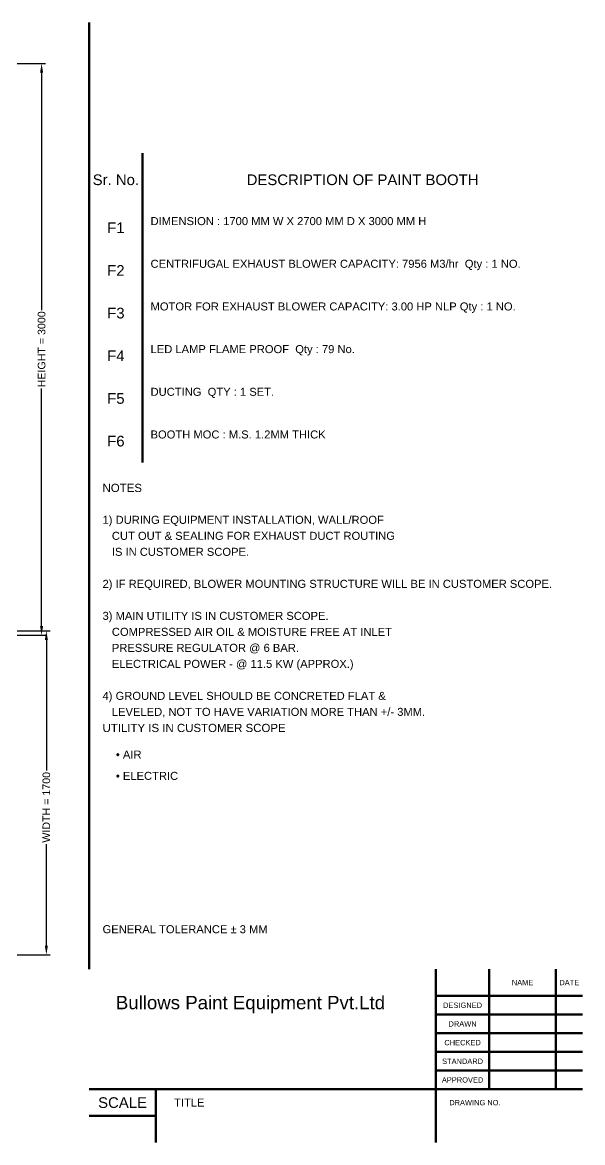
# Model space of a CAD drawing. Header units: millimetres. Extents: x -261 to 8533, y -404 to 6090.
# Drawn here: x 5592 to 8533, y 210 to 6090 of the extents above; entities that cross this region are included whole.
import ezdxf
from ezdxf.enums import TextEntityAlignment as Align

# ---------------------------------------------------------------- set-up
doc = ezdxf.new("R2010")
doc.units = ezdxf.units.MM
doc.layers.add('Default', color=7, linetype='Continuous', lineweight=50)
doc.layers.add('Dimension', color=7, linetype='Continuous', lineweight=50, true_color=0x6495ed)
doc.styles.add('Default', font='arial.ttf')
doc.dimstyles.get("Standard").update_dxf_attribs({"dimtxt": 0.18, "dimasz": 0.18, "dimexe": 0.18, "dimexo": 0.0625, "dimgap": 0.09, "dimtad": 0, "dimtih": 1, "dimtoh": 1, "dimdec": 4, "dimzin": 0, "dimdsep": 46, "dimtxsty": 'Standard', "dimcen": 0.09, "dimadec": 0, "dimazin": 0, "dimtfac": 1, "dimtdec": 4, "dimtofl": 0, "dimtmove": 0, "dimatfit": 3, "dimfxl": 1, "dimtolj": 1, "dimtzin": 0, "dimarcsym": 0})

# ---------------------------------------------------------------- blocks, each defined once
blk = doc.blocks.new('*D8')
at = {"layer": 'Defpoints', "color": 0}
for p in [(5543, 2896), (5718, 2896), (5543, 1196)]:
    blk.add_point(p, dxfattribs=at)
at = {"layer": 'Dimension', "color": 0, "lineweight": -2}
for p, q in [((5553, 2896), (5738, 2896)), ((5718, 2848), (5718, 2163.9)), ((5718, 1244), (5718, 1776.1)), ((5553, 1196), (5738, 1196))]:
    blk.add_line(p, q, dxfattribs=at)
at = {"layer": 'Dimension', "color": 0}
for points in [[(5726, 2848), (5710, 2848), (5718, 2896)], [(5710, 1244), (5726, 1244), (5718, 1196)]]:
    blk.add_solid(points, dxfattribs=at)
at = {"layer": 'Dimension', "color": 0, "insert": (5718, 1970), "char_height": 40, "attachment_point": 5, "rotation": 90, "style": 'Default'}
blk.add_mtext('\\A1;WIDTH = 1700', dxfattribs=at)
blk = doc.blocks.new('*D12')
at = {"layer": 'Defpoints', "color": 0}
for p in [(5543, 5874), (5693, 5874), (5543, 2874)]:
    blk.add_point(p, dxfattribs=at)
at = {"layer": 'Dimension', "color": 0, "lineweight": -2}
for p, q in [((5553, 5874), (5713, 5874)), ((5693, 5826), (5693, 4580)), ((5693, 2922), (5693, 4168)), ((5553, 2874), (5713, 2874))]:
    blk.add_line(p, q, dxfattribs=at)
at = {"layer": 'Dimension', "color": 0}
for points in [[(5701, 5826), (5685, 5826), (5693, 5874)], [(5685, 2922), (5701, 2922), (5693, 2874)]]:
    blk.add_solid(points, dxfattribs=at)
at = {"layer": 'Dimension', "color": 0, "insert": (5693, 4374), "char_height": 40, "attachment_point": 5, "rotation": 90, "style": 'Default'}
blk.add_mtext('\\A1;HEIGHT = 3000', dxfattribs=at)

msp = doc.modelspace()

# ---------------------------------------------------------------- linework, layer by layer
at = {"layer": 'Default'}
for p, q in [((5943, 6090), (5943, 1120)), ((6223, 5404), (6223, 5124)), ((6223, 5404), (6223, 3780)), ((7763, 1120), (7763, 210)), ((8043, 490), (8043, 1120)), ((8393, 490), (8393, 1120)), ((7763, 980), (8533, 980)), ((7763, 882), (8533, 882)), ((7763, 784), (8533, 784)), ((7763, 686), (8533, 686)), ((7763, 588), (8533, 588)), ((5943, 490), (8533, 490)), ((6293, 490), (6293, 210)), ((5943, 350), (6293, 350))]:
    msp.add_line(p, q, dxfattribs=at)

# ---------------------------------------------------------------- texts
at = {"layer": 'Default', "style": 'Default'}
for s, height, p in [('Sr. No.', 56, (6083, 5264)), ('DESCRIPTION OF PAINT BOOTH', 56, (7378, 5264)), ('F1', 56, (6083, 5012)), ('F2', 56, (6083, 4788)), ('F3', 56, (6083, 4564)), ('F4', 56, (6083, 4340)), ('F5', 56, (6083, 4116)), ('F6', 56, (6083, 3892)), ('NAME', 28, (8218, 1050)), ('DATE', 28, (8463, 1050)), ('DESIGNED', 28, (7903, 931)), ('DRAWN', 28, (7903, 833)), ('CHECKED', 28, (7903, 735)), ('STANDARD', 28, (7903, 637)), ('APPROVED', 28, (7903, 539)), ('SCALE', 56, (6118, 420)), ('TITLE', 42, (6468, 420))]:
    msp.add_text(s, height=height, dxfattribs=at).set_placement(p, align=Align.MIDDLE_CENTER)
for s, height, p in [('DIMENSION : 1700 MM W X 2700 MM D X 3000 MM H', 42, (6265, 5068)), ('CENTRIFUGAL EXHAUST BLOWER CAPACITY: 7956 M3/hr  Qty : 1 NO.', 42, (6265, 4844)), ('MOTOR FOR EXHAUST BLOWER CAPACITY: 3.00 HP NLP Qty : 1 NO.', 42, (6265, 4620)), ('LED LAMP FLAME PROOF  Qty : 79 No.', 42, (6265, 4396)), ('DUCTING  QTY : 1 SET.', 42, (6265, 4172)), ('BOOTH MOC : M.S. 1.2MM THICK', 42, (6265, 3948)), ('NOTES', 43, (6013, 3668)), ('1) DURING EQUIPMENT INSTALLATION, WALL/ROOF', 42, (6013, 3500)), ('   CUT OUT & SEALING FOR EXHAUST DUCT ROUTING', 42, (6013, 3416)), ('   IS IN CUSTOMER SCOPE.', 42, (6013, 3332)), ('2) IF REQUIRED, BLOWER MOUNTING STRUCTURE WILL BE IN CUSTOMER SCOPE.', 42, (6013, 3164)), ('3) MAIN UTILITY IS IN CUSTOMER SCOPE.', 42, (6013, 2996)), ('   COMPRESSED AIR OIL & MOISTURE FREE AT INLET', 42, (6013, 2912)), ('   PRESSURE REGULATOR @ 6 BAR.', 42, (6013, 2828)), ('   ELECTRICAL POWER - @ 11.5 KW (APPROX.)', 42, (6013, 2744)), ('4) GROUND LEVEL SHOULD BE CONCRETED FLAT &', 42, (6013, 2576)), ('   LEVELED, NOT TO HAVE VARIATION MORE THAN +/- 3MM.', 42, (6013, 2492)), ('UTILITY IS IN CUSTOMER SCOPE', 43, (6013, 2408)), ('• AIR', 42, (6083, 2268)), ('• ELECTRIC', 42, (6083, 2156)), ('Bullows Paint Equipment Pvt.Ltd', 70, (6083, 980))]:
    msp.add_text(s, height=height, dxfattribs=at).set_placement(p, align=Align.TOP_LEFT)
for s, height, p in [('GENERAL TOLERANCE ± 3 MM', 42, (6013, 1330)), ('DRAWING NO.', 28, (7833, 420))]:
    msp.add_text(s, height=height, dxfattribs=at).set_placement(p, align=Align.MIDDLE_LEFT)

# ---------------------------------------------------------------- dimensions: what is measured, and where the dimension line sits
at = {"layer": 'Dimension'}
for base, p1, p2, text, picture, middle in [((5693, 5874), (5543, 2874), (5543, 5874), 'HEIGHT = <>', '*D12', (5693, 4374)), ((5718, 2896), (5543, 1196), (5543, 2896), 'WIDTH = <>', '*D8', (5718, 1970))]:
    dim = msp.add_linear_dim(base=base, p1=p1, p2=p2, angle=90, text=text, dimstyle='Standard', override={"dimscale": 1, "dimtxt": 40, "dimasz": 48, "dimexe": 20, "dimexo": 10, "dimgap": 10, "dimtad": 0, "dimjust": 0, "dimtih": 0, "dimtoh": 0, "dimdec": 3, "dimlfac": 1, "dimzin": 8, "dimlunit": 2, "dimpost": '', "dimtxsty": 'Default', "dimsah": 0, "dimse1": 0, "dimse2": 0, "dimclrt": 0, "dimtol": 0, "dimlim": 0, "dimtp": 0, "dimtm": 0, "dimtfac": 1, "dimtdec": 3, "dimtix": 0, "dimtzin": 8}, dxfattribs=at)
    dim.commit()
    dim.dimension.update_dxf_attribs({"geometry": picture, "text_midpoint": middle, "dimtype": 160})

doc.saveas('drawing.dxf')
